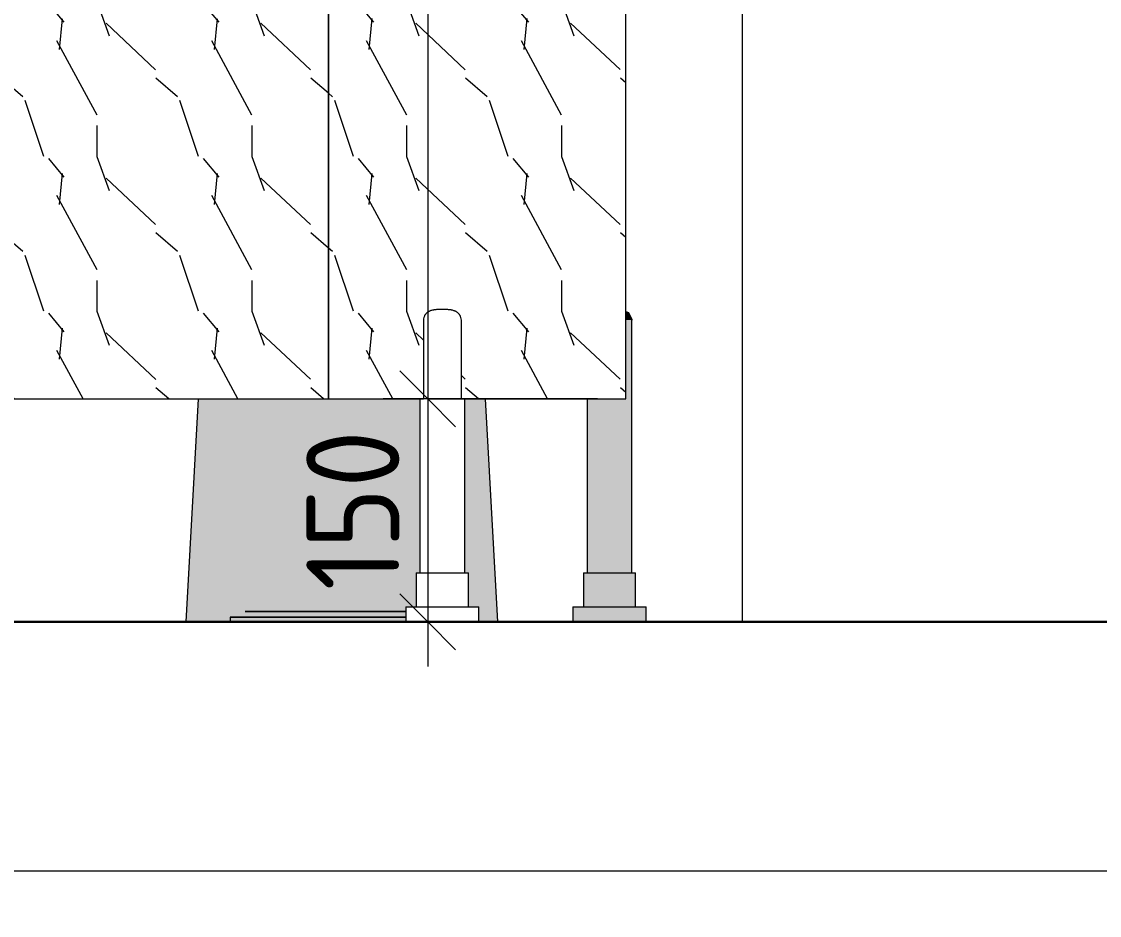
# Model space of a CAD drawing. Header units: millimetres. Extents: x 0 to 102275, y -2706 to 7916.
# Drawn here: x 90598 to 91323, y -198 to 404 of the extents above; entities that cross this region are included whole.
import ezdxf

# ---------------------------------------------------------------- set-up
doc = ezdxf.new("R2010")
doc.units = ezdxf.units.MM
for name, color, linetype, lineweight in [('A-ANNO-DIMS', 7, 'Continuous', 9), ('A-ANNO-DIMS-25', 7, 'Continuous', 9), ('A-WALL-PATT', 7, 'Continuous', 9), ('P-SANR-FIXT', 7, 'Continuous', 9)]:
    doc.layers.add(name, color=color, linetype=linetype, lineweight=lineweight)
doc.layers.add('A-FLOR-FNSH-2', color=7, linetype='Continuous', lineweight=30, true_color=0x3c3c3c)
doc.layers.add('A-GENM', color=7, linetype='Continuous', lineweight=9, true_color=0x260000)
doc.layers.add('P-SANR-FIXT-2', color=7, linetype='Continuous', lineweight=9, transparency=0.7)
doc.styles.add('ISOCPEUR_1', font='isocpeur.ttf', dxfattribs={"width": 0.9, "height": 62.5})
doc.dimstyles.new('ISO-2_5_0_9К_БОЛЬШОЙ_округление', dxfattribs={"dimscale": 304.8, "dimtxt": 62.248823, "dimasz": 0.123031, "dimexe": 0.098425, "dimexo": 0, "dimgap": 0, "dimtad": 1, "dimdec": 0, "dimrnd": 10, "dimzin": 0, "dimdsep": 46, "dimtxsty": 'ISOCPEUR_1', "dimblk1": 'OBLIQUE', "dimblk2": 'OBLIQUE', "dimsah": 1, "dimcen": 0.09, "dimdle": 0.098425, "dimazin": 0, "dimtfac": 1, "dimtdec": 4, "dimtix": 1, "dimtmove": 0, "dimatfit": 3, "dimfxl": 1, "dimtvp": 1, "dimtolj": 1, "dimtzin": 0, "dimarcsym": 2})
pattern_1 = [(108.435, (-183.677, 0), (-104.12513, 208.25044), [39.513, -289.76]), (139.399, (-196.172, 37.485), (-624.75285, 520.62186), [19.2, -940.786]), (136.848, (-106.624, 49.98), (-1561.885053, 1457.739081), [45.673, -2237.967]), (109.983, (-139.944, 81.218), (-312.373483, 833.000664), [24.375, -1194.377]), (90, (-148.27, 0), (-104.125, 104.125), [20.825, -83.3]), (118.443, (-148.274, 20.825), (728.876327, -1353.623754), [56.841, -2785.217]), (84.289, (-175.347, 70.805), (-104.131824, -937.12419), [20.929, -1025.514]), (129.806, (-173.264, 91.63), (416.50377, -520.62198), [16.265, -796.978])]

# ---------------------------------------------------------------- blocks, each defined once
blk = doc.blocks.new('131_Сантехническая перегородка - СП-4-30850728-Развертка 1_15-4')
at = {"layer": 'A-GENM'}
for points in [[(1255.07, 202.93), (1254.13, 206.11), (1253.53, 207.02), (1252.92, 208.01), (1251, 209), (1251, 202.93), (1254.51, 202.93)], [(1240, 32.93), (1255.07, 32.93), (1255.07, 202.93), (1251, 202.93), (1250.79, 150), (1240, 150), (1240, 40.04)], [(1224.93, 32.93), (1240, 32.93), (1240, 150), (1224.93, 150), (1224.93, 40.04)], [(1222.43, 10), (1240, 10), (1240, 32.93), (1222.43, 32.93), (1222.43, 24.86)], [(1240, 10), (1257.57, 10), (1257.57, 32.93), (1240, 32.93), (1240, 24.86)], [(1215.39, 0), (1240, 0), (1240, 10), (1215.39, 10), (1215.39, 9.68)], [(1247.6, 0), (1264.61, 0), (1264.61, 10), (1240, 10), (1240, 0), (1241.97, 0)]]:
    blk.add_hatch(color=256, dxfattribs=at).paths.add_polyline_path(points)
for p, q in [((1255.07, 32.93), (1255.07, 202.93)), ((1224.93, 150), (1224.93, 32.93)), ((1222.43, 32.93), (1222.43, 10)), ((1222.43, 32.93), (1240, 32.93)), ((1240, 32.93), (1257.57, 32.93)), ((1257.57, 10), (1257.57, 32.93)), ((1215.39, 10), (1215.39, 0)), ((1215.39, 10), (1240, 10)), ((1240, 10), (1264.61, 10)), ((1264.61, 0), (1264.61, 10))]:
    blk.add_line(p, q, dxfattribs=at)
at = {"layer": 'A-GENM', "flags": 128}
blk.add_lwpolyline([(1251, 208.82), (1252.81, 208.11), (1255.05, 203.46), (1255.07, 202.93)], dxfattribs=at)
blk = doc.blocks.new('мусорная корзина - Round_ Metal-V10-Развертка 1_15-4')
at = {"layer": 'P-SANR-FIXT-2'}
for points in [[(955, 0), (985, 0), (985, 3.17), (1060, 3.17), (1060, 6.96), (995, 6.96), (995, 150), (963.55, 150), (958.19, 55.22), (956.29, 22.37)], [(995, 6.96), (1060, 6.96), (1060, 150), (995, 150), (995, 24.86)], [(1060, 6.96), (1103.02, 6.96), (1103.02, 10), (1110.05, 10), (1110.05, 32.93), (1112.55, 32.93), (1112.55, 150), (1060, 150), (1060, 24.86)], [(1043.57, 0), (1060, 0), (1060, 3.17), (985, 3.17), (985, 0), (1043.18, 0)], [(1064.76, 0), (1103.02, 0), (1103.02, 3.17), (1060, 3.17), (1060, 0)]]:
    blk.add_hatch(color=256, dxfattribs=at).paths.add_polyline_path(points)
h = blk.add_hatch(color=256, dxfattribs=at)
h.paths.add_polyline_path([(1159.86, 0), (1165, 0), (1156.05, 150), (1142.69, 150), (1142.69, 32.93), (1145.2, 32.93), (1145.2, 10), (1152.23, 10), (1152.23, 0), (1159.13, 0)])
h.paths.add_polyline_path([(1092.5, 3.17), (1103.02, 3.17), (1103.02, 6.96), (1060, 6.96), (1060, 3.17), (1092.45, 3.17)])
at = {"layer": 'P-SANR-FIXT'}
for p, q in [((963.33, 150), (955, 0)), ((1165, 0), (1156.67, 150)), ((985, 3.17), (985, 0)), ((1022.5, 3.17), (985, 3.17)), ((985, 3.17), (1060, 3.17)), ((995, 6.96), (1043.18, 6.96)), ((1043.18, 6.96), (995, 6.96)), ((1060, 3.17), (1022.5, 3.17)), ((1043.24, 6.96), (1060, 6.96)), ((1060, 6.96), (1043.24, 6.96)), ((1060, 6.96), (1076.76, 6.96)), ((1076.76, 6.96), (1060, 6.96)), ((1103.37, 3.17), (1060, 3.17)), ((1060, 3.17), (1103.37, 3.17)), ((1076.83, 6.96), (1092.5, 6.96)), ((1092.5, 6.96), (1076.83, 6.96)), ((1092.65, 6.96), (1103.25, 6.96)), ((1103.25, 6.96), (1092.65, 6.96))]:
    blk.add_line(p, q, dxfattribs=at)
blk = doc.blocks.new('131_Сантехническая перегородка_Дверь_сдвиг_ - СД-1-30819161-Развертка 1_15-4')
at = {"layer": 'A-GENM'}
h = blk.add_hatch(dxfattribs=at)
h.set_pattern_fill('FP_30', color=256, style=0, pattern_type=2)
h.set_pattern_definition(pattern_1)
h.paths.add_polyline_path([(551, 150), (1051, 150), (1051, 1650), (551, 1650), (551, 200.61)])
h.paths.add_polyline_path([(1001, 630), (995.82, 630.68), (991, 632.68), (986.86, 635.86), (983.68, 640), (981.68, 644.82), (981, 650), (981.68, 655.18), (983.68, 660), (986.86, 664.14), (991, 667.32), (995.82, 669.32), (1001, 670), (1006.18, 669.32), (1011, 667.32), (1015.14, 664.14), (1018.32, 660), (1020.32, 655.18), (1021, 650), (1020.32, 644.82), (1018.32, 640), (1015.14, 635.86), (1011, 632.68), (1006.18, 630.68)])
h = blk.add_hatch(dxfattribs=at)
h.set_pattern_fill('FP_30', color=256, style=0, pattern_type=2)
h.set_pattern_definition(pattern_1)
h.paths.add_polyline_path([(1051, 150), (1114.85, 150), (1114.85, 202.93), (1115.92, 206.37), (1118.89, 208.82), (1123.19, 209.86), (1130.47, 209.94), (1133.46, 209.69), (1136.78, 208.59), (1139.33, 206.37), (1140.4, 202.93), (1140.4, 150), (1251, 150), (1251, 1650), (1051, 1650), (1051, 176.66)])
for p, q in [((1051, 150), (1051, 1650)), ((1051, 1650), (1051, 150)), ((1251, 150), (1251, 1650)), ((1114.85, 202.93), (1114.85, 150)), ((1140.4, 150), (1140.4, 202.93)), ((551, 150), (1051, 150)), ((1051, 150), (1114.85, 150)), ((1112.55, 150), (1112.55, 32.93)), ((1140.4, 150), (1251, 150)), ((1142.69, 32.93), (1142.69, 150)), ((1110.05, 32.93), (1110.05, 10)), ((1110.05, 32.93), (1145.2, 32.93)), ((1145.2, 10), (1145.2, 32.93)), ((1103.02, 10), (1103.02, 0)), ((1103.02, 10), (1152.23, 10)), ((1152.23, 0), (1152.23, 10))]:
    blk.add_line(p, q, dxfattribs=at)
blk.add_open_spline([(1140.4, 202.93), (1140.36, 203.59), (1140.19, 204.52), (1139.82, 205.48), (1139.56, 206), (1139.33, 206.37), (1139.08, 206.73), (1138.69, 207.19), (1138.13, 207.72), (1137.51, 208.19), (1136.99, 208.52), (1136.6, 208.75), (1136.21, 208.95), (1135.65, 209.18), (1134.92, 209.41), (1134.16, 209.59), (1133.63, 209.7), (1133.33, 209.75), (1133.11, 209.79), (1132.89, 209.83), (1132.58, 209.87), (1132.05, 209.93), (1131.28, 209.97), (1130.52, 209.98), (1129.91, 209.99), (1129.47, 210), (1129.03, 210.01), (1128.47, 210.02), (1127.78, 210.02), (1127.09, 210.02), (1126.52, 210.01), (1126.08, 210), (1125.63, 209.99), (1125, 209.98), (1124.2, 209.98), (1123.39, 209.94), (1122.84, 209.89), (1122.52, 209.85), (1122.29, 209.81), (1122.06, 209.77), (1121.74, 209.72), (1121.19, 209.61), (1120.4, 209.43), (1119.64, 209.19), (1119.13, 208.98), (1118.85, 208.85), (1118.58, 208.71), (1118.25, 208.52), (1117.73, 208.19), (1117.11, 207.72), (1116.44, 207.08), (1115.99, 206.49), (1115.69, 206), (1115.42, 205.48), (1115.05, 204.52), (1114.89, 203.59), (1114.85, 202.93)], degree=3, knots=[-1, -1, -1, -1, -0.944444, -0.916667, -0.902778, -0.888889, -0.875, -0.861111, -0.833333, -0.805556, -0.791667, -0.777778, -0.763889, -0.75, -0.722222, -0.694444, -0.680556, -0.673611, -0.666667, -0.659722, -0.652778, -0.638889, -0.611111, -0.583333, -0.569444, -0.555556, -0.541667, -0.527778, -0.5, -0.472222, -0.458333, -0.444444, -0.430556, -0.416667, -0.388889, -0.361111, -0.347222, -0.340278, -0.333333, -0.326389, -0.319444, -0.305556, -0.277778, -0.25, -0.236111, -0.229167, -0.222222, -0.208333, -0.194444, -0.166667, -0.138889, -0.111111, -0.097222, -0.083333, -0.055556, 0, 0, 0, 0], dxfattribs=at)
blk = doc.blocks.new('DIMBLOCK37-Развертка 1_15-4')
at = {"layer": 'A-ANNO-DIMS-25'}
for p, q in [((90871.62, 1680), (90871.62, 150)), ((90970.41, 1650), (90841.62, 1650)), ((90871.62, 1650), (90970.41, 1650)), ((90985.82, 150), (90841.62, 150)), ((90871.62, 150), (90985.82, 150))]:
    blk.add_line(p, q, dxfattribs=at)
at = {"layer": 'A-ANNO-DIMS-25', "lineweight": 20}
for p, q in [((90871.62, 1650), (90852.87, 1668.75)), ((90871.62, 1650), (90890.37, 1631.25)), ((90871.62, 150), (90852.87, 168.75)), ((90871.62, 150), (90890.37, 131.25))]:
    blk.add_line(p, q, dxfattribs=at)
at = {"layer": 'A-ANNO-DIMS-25', "color": 0, "insert": (90789.96, 826.38), "char_height": 62.5, "width": 176.6909, "attachment_point": 1, "rotation": 90, "line_spacing_factor": 1.149209, "style": 'ISOCPEUR_1'}
blk.add_mtext('1500', dxfattribs=at)
blk = doc.blocks.new('_Oblique')
at = {"color": 0, "linetype": 'ByBlock', "lineweight": -2}
blk.add_line((-0.5, -0.5), (0.5, 0.5), dxfattribs=at)
blk = doc.blocks.new('DIMBLOCK38-Развертка 1_15-4')
at = {"layer": 'A-ANNO-DIMS-25', "lineweight": 20}
for p, q in [((90871.62, 150), (90852.87, 168.75)), ((90871.62, 150), (90890.37, 131.25)), ((90871.62, 0), (90852.87, 18.75)), ((90871.62, 0), (90890.37, -18.75))]:
    blk.add_line(p, q, dxfattribs=at)
at = {"layer": 'A-ANNO-DIMS-25'}
for p, q in [((90985.82, 150), (90841.62, 150)), ((90871.62, 150), (90871.62, -30)), ((90871.62, 150), (90985.82, 150)), ((90898.13, 0), (90841.62, 0)), ((90871.62, 0), (90898.13, 0))]:
    blk.add_line(p, q, dxfattribs=at)
at = {"layer": 'A-ANNO-DIMS-25', "color": 0, "insert": (90789.96, 21.13), "char_height": 62.5, "width": 129.286, "attachment_point": 1, "rotation": 90, "line_spacing_factor": 1.149209, "style": 'ISOCPEUR_1'}
blk.add_mtext('150', dxfattribs=at)
blk = doc.blocks.new('DIMBLOCK42-Развертка 1_15-4')
at = {"layer": 'A-ANNO-DIMS-25'}
for p, q in [((89904.82, 0), (89904.82, -197.51)), ((89904.82, -167.51), (89904.82, 0)), ((93482.82, 0), (93482.82, -197.51)), ((93482.82, -167.51), (93482.82, 0)), ((89874.82, -167.51), (93482.82, -167.51))]:
    blk.add_line(p, q, dxfattribs=at)
at = {"layer": 'A-ANNO-DIMS-25', "lineweight": 20}
for p, q in [((89904.82, -167.51), (89923.57, -148.76)), ((93482.82, -167.51), (93501.57, -148.76)), ((89904.82, -167.51), (89886.07, -186.26)), ((93482.82, -167.51), (93464.07, -186.26))]:
    blk.add_line(p, q, dxfattribs=at)
at = {"layer": 'A-ANNO-DIMS-25', "color": 0, "insert": (91614.81, -85.86), "char_height": 62.5, "width": 189.6195, "attachment_point": 1, "line_spacing_factor": 1.149209, "style": 'ISOCPEUR_1'}
blk.add_mtext('3580', dxfattribs=at)

msp = doc.modelspace()

# ---------------------------------------------------------------- hatches: boundary and pattern name
at = {"layer": 'A-WALL-PATT'}
h = msp.add_hatch(dxfattribs=at)
h.set_pattern_fill('FP_28', color=256, style=0, pattern_type=2)
h.set_pattern_definition([(90, (94082.8, 0), (-600, 4e-14), []), (180, (94082.8, 0), (-7e-14, -600), [])])
h.paths.add_polyline_path([(89904.82, 0), (90080.21, 0), (90080.22, 10), (90087.24, 10), (90087.24, 32.93), (90089.74, 32.93), (90089.74, 147.5), (90068.82, 147.5), (90068.82, 130), (90050.82, 130), (90050.68, 147.5), (89986.82, 147.5), (89986.82, 130), (89968.82, 130), (89968.82, 150), (89904.82, 150), (89904.82, 115.94)])
h.paths.add_polyline_path([(90129.42, 0), (90359.4, 0), (90359.4, 150), (90269.32, 150), (90269.32, 100), (90253.32, 100), (90253.32, 150), (90132.82, 150), (90132.82, 130), (90119.89, 130), (90119.89, 32.93), (90122.39, 32.93), (90122.39, 10), (90129.42, 10), (90129.42, 9.68)])
h.paths.add_polyline_path([(90528.23, 0), (90708.82, 0), (90717.36, 150), (90528.23, 150), (90528.23, 0.71)])
h.paths.add_polyline_path([(90918.82, 0), (90969.21, 0), (90969.21, 10), (90976.24, 10), (90976.24, 32.93), (90978.74, 32.93), (90978.74, 150), (90910.27, 150), (90915.63, 55.22), (90917.52, 22.37)])
h.paths.add_polyline_path([(91018.42, 0), (91459.4, 0), (91459.39, 221.48), (91453.45, 224.48), (91434.18, 237.38), (91416.61, 252.79), (91401.09, 270.48), (91387.47, 291.16), (91377.61, 311.16), (91369.95, 333.9), (91367.03, 348.59), (91366.68, 348.59), (91364.61, 364.24), (91363.91, 383.31), (91363.91, 400), (91364.36, 400), (91373.82, 750), (91373.82, 790), (91526.32, 790), (91526.56, 795.58), (91527.92, 798.6), (91531.32, 800), (91556.94, 799.81), (91558.64, 799.04), (91559.98, 798.24), (91560.65, 796.29), (91560.83, 796.17), (91561.32, 795), (91561.32, 790), (91713.82, 790), (91713.82, 750), (91723.28, 400), (91723.72, 400), (91723.72, 378.02), (91723.02, 364.24), (91720.95, 348.59), (91720.6, 348.59), (91717.59, 333.44), (91710.02, 311.16), (91699.2, 289.43), (91686.54, 270.48), (91669.51, 251.46), (91653.33, 237.28), (91633.77, 224.2), (91628.23, 221.47), (91628.23, 0), (91808.82, 0), (91818.8, 176.66), (91823.82, 270), (92003.82, 270), (92015.63, 55.22), (92018.82, 0), (92069.21, 0), (92069.21, 10), (92076.24, 10), (92076.24, 32.93), (92078.74, 32.93), (92078.74, 202.93), (92079.69, 206.11), (92080.68, 207.67), (92081.29, 208.24), (92082.54, 209), (92085.82, 210), (92085.82, 1650), (92101.82, 1650), (92101.87, 209.98), (92105.77, 208.59), (92106.74, 207.99), (92108.33, 205.68), (92108.89, 202.93), (92108.89, 32.93), (92111.39, 32.93), (92111.39, 10), (92118.42, 10), (92118.42, 0), (93083.69, 0), (93218.02, 36.08), (93218.07, 0), (93482.82, 0), (93482.82, 264.77), (93446.43, 264.75), (93482.58, 400), (93482.82, 400), (93482.82, 1800), (89904.82, 1800), (89904.82, 1650), (91004.82, 1650), (91004.82, 622.5), (91011.82, 622.5), (91011.82, 617.5), (91014.32, 617.5), (91015.55, 615.2), (91016.97, 613.99), (91019.02, 613.2), (91020.32, 613), (91020.32, 611), (91022.82, 611), (91022.82, 607.5), (91024.24, 607.5), (91024.8, 612.83), (91026.46, 619.48), (91029.37, 627.21), (91032.02, 632.58), (91035.21, 637.8), (91038.91, 642.78), (91043.09, 647.41), (91050.44, 653.85), (91054.86, 656.87), (91058.47, 659.06), (91065.56, 662.42), (91072.14, 664.71), (91077.21, 666), (91084.39, 667.1), (91088.85, 667.44), (91097.18, 667.15), (91102.86, 666.4), (91107.75, 665.4), (91113.93, 663.5), (91121.35, 660.26), (91126.65, 657.29), (91131.74, 653.81), (91136.53, 649.84), (91140.97, 645.4), (91145.07, 640.44), (91148.72, 635.03), (91152.61, 627.62), (91154.35, 623.24), (91156.52, 616.24), (91157.88, 609.05), (91158.54, 601.7), (91158.49, 600.33), (91158.01, 600.04), (91157.56, 600.38), (91157.33, 601.7), (91154.97, 617.07), (91153.15, 622.47), (91148.28, 632.72), (91143.66, 640.2), (91140.26, 644.26), (91134.93, 649.58), (91130.77, 652.95), (91124.12, 657.36), (91119.41, 659.82), (91112.31, 662.7), (91107.53, 664.12), (91101.2, 665.42), (91097.83, 665.93), (91088.58, 666.15), (91082.55, 665.65), (91076.69, 664.62), (91070.36, 662.88), (91064.47, 660.62), (91060.51, 658.62), (91052.71, 653.55), (91044.24, 646.7), (91041.69, 644.09), (91032.37, 630.59), (91030.98, 627.81), (91026.96, 616.59), (91025.62, 607.31), (91027.55, 607.35), (91032.71, 607.5), (91036.32, 607.5), (91036.32, 609), (91066.32, 609), (91066.32, 607.5), (91070.53, 607.3), (91071.82, 607.5), (91088.13, 607.51), (91089.07, 608.23), (91093.82, 609.5), (91099.16, 607.83), (91100.7, 606.5), (91102.46, 603.75), (91103.09, 601.7), (91103.32, 600), (91102.91, 597.27), (91101.33, 594.31), (91100.31, 593.11), (91098.57, 591.77), (91093.82, 590.5), (91088.51, 592.14), (91087.09, 592.84), (91075.57, 592.51), (91066.32, 592.5), (91066.32, 591), (91036.32, 591), (91036.07, 592.52), (91031.06, 592.61), (91027.95, 592.5), (91022.82, 592.22), (91022.82, 589), (91020.32, 589), (91020.32, 587), (91017.96, 586.52), (91016.15, 585.45), (91014.86, 583.83), (91014.32, 582.5), (91011.82, 582.5), (91011.82, 577.5), (91004.82, 577.5), (91005.09, 209), (91006.74, 207.99), (91008.33, 205.68), (91008.89, 202.93), (91008.89, 32.93), (91011.39, 32.93), (91011.39, 10), (91018.42, 10), (91018.42, 9.68)])
h.paths.add_polyline_path([(93135.32, 278.12), (93121.01, 278.38), (93118.67, 278.8), (93115.01, 280.4), (93113.62, 281.54), (93110.72, 284.34), (93109.3, 286.61), (93107.82, 293.12), (93107.82, 353.12), (93102.82, 353.12), (93090.66, 357.55), (93089.04, 359), (93088.31, 359.86), (93087.87, 361.2), (93087.5, 363.37), (93100.77, 420.22), (93103.66, 423.91), (93105.09, 424.49), (93107.25, 425), (93111.72, 425), (93111.51, 440.09), (93102.52, 443.91), (93083.97, 495.59), (93084.51, 495.81), (93083.71, 496.28), (93068.55, 506.7), (93055.58, 518.57), (93046.83, 527.43), (93035.97, 540.98), (93025.76, 556.09), (93014.82, 576.06), (93005.44, 595.78), (92997.17, 618.24), (92989.95, 640.26), (92981.18, 678.25), (92976.17, 710.5), (92975.15, 728.19), (92976.06, 747.43), (92978.5, 766.3), (92982.72, 787.01), (92989.36, 811.03), (92995.12, 828.58), (93003.56, 850.2), (93015.33, 875.36), (93025.11, 893.65), (93038.65, 915), (93048.45, 924.41), (93060.4, 929.67), (93073.61, 931.95), (93087.64, 932.32), (93181.34, 932.23), (93192.02, 931.95), (93205.23, 929.67), (93217.18, 924.41), (93226.98, 915), (93240.52, 893.65), (93252.13, 871.96), (93262.07, 850.2), (93271.12, 826.71), (93278.64, 803.03), (93283.59, 783.86), (93287.55, 763.08), (93289.65, 746.83), (93290.48, 728.19), (93289.45, 710.41), (93285.59, 683.93), (93280.3, 659.04), (93272.32, 629.71), (93261.37, 599.33), (93251.95, 577.99), (93236.94, 551.38), (93219.28, 527.95), (93205.45, 513.82), (93193.1, 503.72), (93180.69, 495.59), (93181.82, 495.31), (93163.11, 443.91), (93153.91, 440), (93153.91, 425), (93158.92, 424.94), (93161.59, 424.16), (93162.5, 423.57), (93165.17, 419.54), (93178.14, 363.37), (93177.3, 359.83), (93176.44, 358.74), (93174.62, 357.42), (93162.63, 353.12), (93157.82, 353.12), (93157.82, 293.12), (93156.41, 287.65), (93154.72, 284.14), (93151.81, 281.19), (93148.14, 279.16), (93146.28, 278.58), (93141.48, 278.12), (93137.42, 278.12)])
h.paths.add_polyline_path([(92456.82, 278.12), (92440.01, 278.38), (92437.67, 278.8), (92435.25, 279.66), (92432.62, 281.54), (92429.72, 284.34), (92428.3, 286.61), (92426.82, 293.12), (92426.82, 353.12), (92421.82, 353.12), (92409.66, 357.55), (92408.04, 359), (92407.26, 360.01), (92406.87, 361.2), (92406.5, 363.37), (92419.77, 420.22), (92422.66, 423.91), (92424.09, 424.49), (92426.25, 425), (92430.72, 425), (92430.51, 440.09), (92421.52, 443.91), (92402.97, 495.59), (92403.51, 495.81), (92402.71, 496.28), (92387.55, 506.7), (92374.58, 518.57), (92365.83, 527.43), (92354.38, 541.86), (92344.76, 556.09), (92333.82, 576.06), (92324.44, 595.78), (92316.17, 618.24), (92308.95, 640.26), (92300.18, 678.25), (92295.17, 710.5), (92294.24, 730.24), (92295.06, 747.43), (92297.5, 766.3), (92301.72, 787.01), (92308.36, 811.03), (92314.12, 828.58), (92322.56, 850.2), (92334.33, 875.36), (92344.11, 893.65), (92357.65, 915), (92367.45, 924.41), (92379.4, 929.67), (92392.61, 931.95), (92413.45, 932.32), (92496.99, 932.32), (92511.02, 931.95), (92524.23, 929.67), (92536.18, 924.41), (92545.98, 915), (92559.52, 893.65), (92571.13, 871.96), (92581.07, 850.2), (92590.65, 825.1), (92597.64, 803.03), (92602.06, 786.48), (92606.55, 763.08), (92608.65, 746.83), (92609.48, 728.19), (92608.45, 710.41), (92604.59, 683.93), (92599.3, 659.04), (92592.03, 631.74), (92580.37, 599.33), (92570.95, 577.99), (92555.94, 551.38), (92538.28, 527.95), (92524.45, 513.82), (92512.1, 503.72), (92499.69, 495.59), (92500.82, 495.31), (92482.11, 443.91), (92472.91, 440), (92472.91, 425), (92477.92, 424.94), (92480.63, 424.13), (92481.5, 423.57), (92484.17, 419.54), (92497.14, 363.37), (92496.3, 359.83), (92495.44, 358.74), (92493.62, 357.42), (92481.63, 353.12), (92476.82, 353.12), (92476.82, 293.12), (92475.41, 287.65), (92473.72, 284.14), (92471.17, 281.4), (92467.14, 279.16), (92465.28, 278.58), (92460.48, 278.12), (92456.86, 278.12)])
h.paths.add_polyline_path([(91142.65, 643.14), (91140.43, 645.59), (91140.55, 645.4)])
h.paths.add_polyline_path([(91133.21, 652.43), (91130.77, 654.2), (91131.28, 653.81)])
h.paths.add_polyline_path([(93132.82, 944.61), (93124.41, 945.72), (93120.38, 947.09), (93116.57, 948.97), (93111.38, 952.78), (93109.84, 954.13), (93107.04, 957.33), (93104.67, 960.86), (93102.34, 966.02), (93101.43, 968.7), (93100.6, 972.87), (93100.32, 977.11), (93100.6, 981.35), (93101.43, 985.52), (93102.79, 989.55), (93104.67, 993.36), (93107.04, 996.9), (93109.84, 1000.09), (93113.04, 1002.9), (93118.43, 1006.25), (93122.27, 1007.78), (93126.64, 1009.02), (93132.82, 1009.61), (93141.23, 1008.5), (93145.26, 1007.14), (93149.07, 1005.26), (93152.61, 1002.9), (93155.8, 1000.09), (93158.95, 996.38), (93160.97, 993.36), (93162.85, 989.55), (93164.21, 985.52), (93165.05, 981.2), (93165.32, 977.11), (93165.04, 972.87), (93164.21, 968.7), (93162.85, 964.67), (93160.97, 960.86), (93158.6, 957.33), (93155.8, 954.13), (93151.81, 950.8), (93147.21, 947.97), (93145.26, 947.09), (93139, 945.2)])
h.paths.add_polyline_path([(92451.82, 944.61), (92443.41, 945.72), (92439.38, 947.09), (92435.57, 948.97), (92430.38, 952.78), (92428.84, 954.13), (92426.04, 957.33), (92423.67, 960.86), (92421.34, 966.02), (92420.43, 968.7), (92419.6, 972.87), (92419.32, 977.11), (92419.6, 981.35), (92420.43, 985.52), (92421.79, 989.55), (92423.67, 993.36), (92426.04, 996.9), (92428.84, 1000.09), (92432.04, 1002.9), (92437.43, 1006.25), (92439.38, 1007.14), (92445.64, 1009.02), (92451.82, 1009.61), (92460.23, 1008.5), (92464.26, 1007.14), (92468.07, 1005.26), (92472.51, 1002.1), (92474.8, 1000.09), (92477.95, 996.38), (92479.97, 993.36), (92481.85, 989.55), (92483.21, 985.52), (92484.05, 981.2), (92484.32, 977.11), (92484.04, 972.87), (92483.21, 968.7), (92481.85, 964.67), (92479.97, 960.86), (92477.6, 957.33), (92474.8, 954.13), (92470.87, 950.84), (92466.21, 947.97), (92464.26, 947.09), (92458, 945.2)])

# ---------------------------------------------------------------- linework, layer by layer
at = {"layer": 'A-FLOR-FNSH-2'}
for p, q in [((93083.69, 0), (89904.82, 0)), ((93083.32, -0.1), (89873.82, -0.1))]:
    msp.add_line(p, q, dxfattribs=at)

# ---------------------------------------------------------------- block references
at = {"layer": 'A-GENM'}
for name in ['131_Сантехническая перегородка_Дверь_сдвиг_ - СД-1-30819161-Развертка 1_15-4', '131_Сантехническая перегородка - СП-4-30850728-Развертка 1_15-4']:
    msp.add_blockref(name, (89753.82, 0), dxfattribs=at)
at = {"layer": 'P-SANR-FIXT'}
msp.add_blockref('мусорная корзина - Round_ Metal-V10-Развертка 1_15-4', (89753.82, 0), dxfattribs=at)

# ---------------------------------------------------------------- dimensions: what is measured, and where the dimension line sits
at = {"layer": 'A-ANNO-DIMS'}
for base, p1, p2, override, picture, middle in [((90871.62, 150), (90970.41, 1650), (90985.82, 150), {"dimpost": '<>', "dimfxl": 1500.079087}, 'DIMBLOCK37-Развертка 1_15-4', (90840.37, 900)), ((90871.62, 0), (90985.82, 150), (90898.13, 0), {"dimpost": '<>', "dimfxl": 173.748283}, 'DIMBLOCK38-Развертка 1_15-4', (90840.37, 75))]:
    dim = msp.add_linear_dim(base=base, p1=p1, p2=p2, angle=90, dimstyle='ISO-2_5_0_9К_БОЛЬШОЙ_округление', override=override, dxfattribs=at)
    dim.commit()
    dim.dimension.update_dxf_attribs({"geometry": picture, "text_midpoint": middle})
dim = msp.add_linear_dim(base=(93482.82, -167.51), p1=(89904.82, 0), p2=(93482.82, 0), dimstyle='ISO-2_5_0_9К_БОЛЬШОЙ_округление', override={"dimpost": '<>', "dimfxl": 3578}, dxfattribs=at)
dim.commit()
dim.dimension.update_dxf_attribs({"geometry": 'DIMBLOCK42-Развертка 1_15-4', "text_midpoint": (91693.82, -136.26)})

doc.saveas('drawing.dxf')
